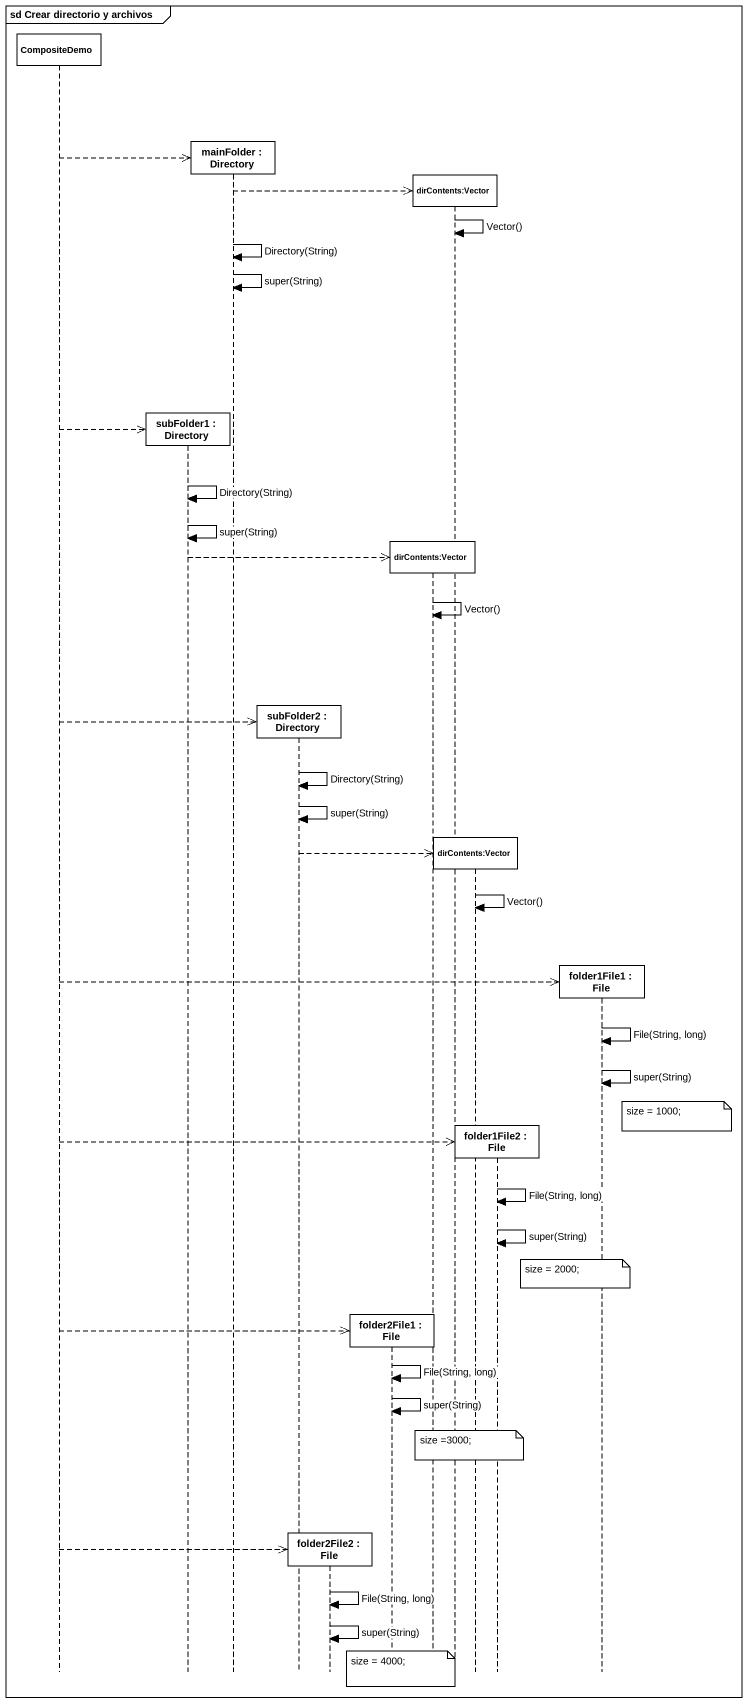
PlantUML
@startuml
mainframe sd Crear directorio y archivos
hide footbox
participant CompositeDemo
participant "subFolder1 : Directory" as subFolder1
participant "mainFolder : Directory" as mainFolder
participant "subFolder2 : Directory" as subFolder2
participant "folder2File2 : File" as folder2File2
participant "folder2File1 : File" as folder2File1
participant "dirContents:Vector" as dirContents_Vector
participant "dirContents:Vector" as dirContents_Vector_2
participant "dirContents:Vector" as dirContents_Vector_3
participant "folder1File2 : File" as folder1File2
participant "folder1File1 : File" as folder1File1

CompositeDemo -->> mainFolder **
mainFolder -->> dirContents_Vector_2 **
dirContents_Vector_2 -> dirContents_Vector_2 : Vector()
mainFolder -> mainFolder : Directory(String)
mainFolder -> mainFolder : super(String)
CompositeDemo -->> subFolder1 **
subFolder1 -> subFolder1 : Directory(String)
subFolder1 -> subFolder1 : super(String)
subFolder1 -->> dirContents_Vector **
dirContents_Vector -> dirContents_Vector : Vector()
CompositeDemo -->> subFolder2 **
subFolder2 -> subFolder2 : Directory(String)
subFolder2 -> subFolder2 : super(String)
subFolder2 -->> dirContents_Vector_3 **
dirContents_Vector_3 -> dirContents_Vector_3 : Vector()
CompositeDemo -->> folder1File1 **
folder1File1 -> folder1File1 : File(String, long)
folder1File1 -> folder1File1 : super(String)
note right of folder1File1 : size = 1000;
CompositeDemo -->> folder1File2 **
folder1File2 -> folder1File2 : File(String, long)
folder1File2 -> folder1File2 : super(String)
note over folder1File1 : size = 2000;
CompositeDemo -->> folder2File1 **
folder2File1 -> folder2File1 : File(String, long)
folder2File1 -> folder2File1 : super(String)
note over dirContents_Vector_3 : size =3000;
CompositeDemo -->> folder2File2 **
folder2File2 -> folder2File2 : File(String, long)
folder2File2 -> folder2File2 : super(String)
note over folder2File1 : size = 4000;
@enduml
